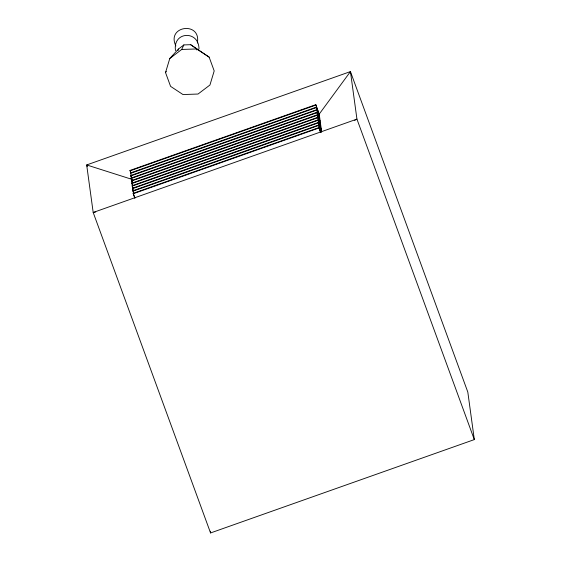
<?xml version="1.0" encoding="UTF-8"?>
<svg xmlns="http://www.w3.org/2000/svg" width="561" height="561" viewBox="0 0 561 561"><rect width="100%" height="100%" fill="white"/><g stroke="black" fill="none" stroke-linecap="round" stroke-linejoin="round"><path stroke-width="0.84" d="M197.332 43.029C201.532 20.995 165.951 25.603 175.859 45.911M165.53 72.579L169.78 58.491L178.482 49.003L183.875 44.922L190.677 44.691L209.148 57.145L214.197 70.917L209.947 85.013L198.026 94.038L182.991 94.557L170.579 86.359L165.53 72.579L166.266 71.436M177.998 50.602L178.482 49.003M169.78 58.491L181.701 49.459L183.875 44.922M354.65 120.37L356.943 119.121L350.436 71.591L86.682 164.948L93.189 212.479L210.564 532.95L474.318 439.593L467.811 392.062L350.436 71.591L319.216 114.107L321.656 131.926M130.93 173.104L130.04 170.439L315.78 104.69L318.879 113.406L315.78 104.69M130.096 170.839L315.836 105.096M316.187 107.635L130.447 173.384L130.39 172.977L316.131 107.235L319.23 115.945L316.131 107.235M132.179 179.702L130.741 175.523L316.481 109.781L319.581 118.49L319.525 118.091M130.797 175.923L316.537 110.18L316.481 109.781M132.249 181.491L131.092 178.068L316.832 112.326L319.924 121.036L316.832 112.326M131.141 178.468L316.881 112.726M132.319 183.279L131.435 180.614L317.175 114.865L320.275 123.581L317.175 114.865M131.491 181.014L317.231 115.271M132.669 185.824L131.786 183.152L317.526 117.41L320.626 126.12L320.569 125.72M131.842 183.559L317.582 117.81L317.526 117.41M133.02 188.37L132.137 185.698L317.877 119.956L320.969 128.665L317.877 119.956M132.186 186.098L317.926 120.356M133.364 190.908L132.48 188.244L318.22 122.501L321.32 131.211L318.22 122.501M132.536 188.643L318.276 122.901M318.571 125.04L318.627 125.447L132.887 191.189L132.831 190.789L318.571 125.04L321.06 131.842M134.892 198.264L133.181 193.328L318.921 127.585L320.576 132.116M133.23 193.734L318.971 127.985L318.921 127.585M95.749 211.96L93.189 212.479L356.943 119.121L474.318 439.593M181.701 49.459L196.736 48.947L209.148 57.145M131.835 179.324L86.682 164.948L87.278 166.596M190.677 44.691L196.736 48.947M318.627 125.447L321.116 132.242M318.971 127.985L320.633 132.522M196.294 48.4L196.869 49.957M130.04 170.439L130.874 172.704M130.39 172.977L131.498 176M130.741 175.523L131.569 177.788M131.092 178.068L132.193 181.091M131.435 180.614L131.989 182.122M131.786 183.152L132.613 185.418M132.137 185.698L132.964 187.963M132.48 188.244L133.315 190.509M132.831 190.789L133.714 193.454M133.181 193.328L134.836 197.865M210.326 531.225L210.564 532.95M198.987 48.975C198.98 29.95 172.423 31.346 175.523 50.644"/></g></svg>
